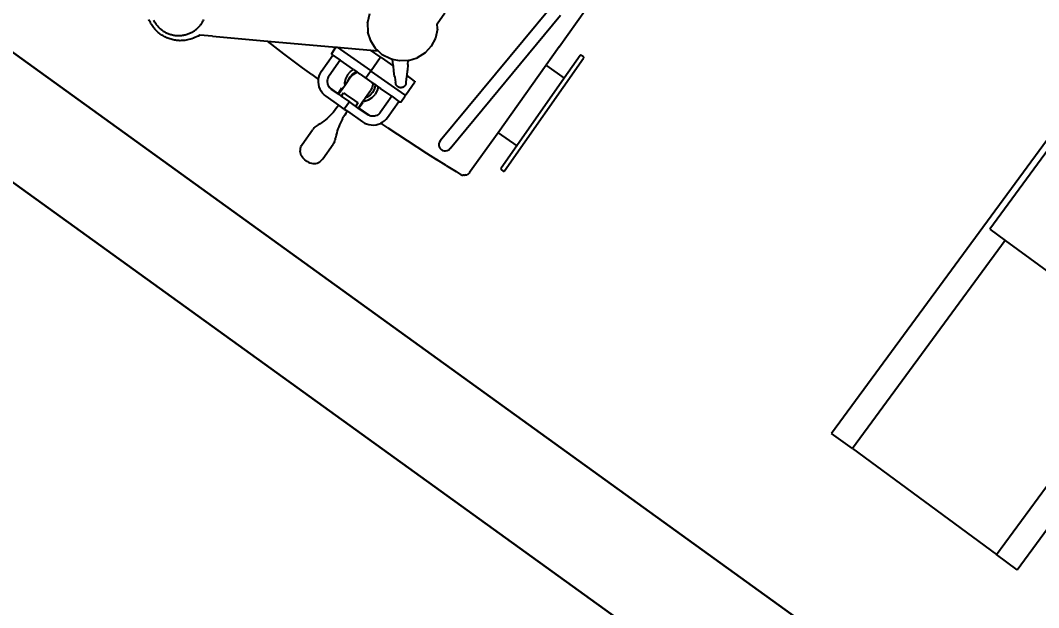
# Model space of a CAD drawing. Header units: metres. Extents: x 141303 to 146299, y 125960 to 127091.
# Drawn here: x 144903.629 to 144905.562, y 126078.254 to 126079.368 of the extents above; entities that cross this region are included whole.
import ezdxf

# ---------------------------------------------------------------- set-up
doc = ezdxf.new("R2010")
doc.units = ezdxf.units.M
doc.header["$MEASUREMENT"] = 0
for name, color, linetype in [('DIMENSION', 50, 'Continuous'), ('Edges', 7, 'Continuous'), ('FURNITURE', 6, 'Continuous')]:
    doc.layers.add(name, color=color, linetype=linetype)
doc.layers.add('NVMI_WALL', color=7, linetype='Continuous', lineweight=30)
doc.layers.get('0').off()
doc.styles.get("Standard").update_dxf_attribs({"font": 'arial.ttf'})
doc.dimstyles.get("Standard").update_dxf_attribs({"dimtxt": 0.18, "dimasz": 0.18, "dimexe": 0.18, "dimexo": 0.0625, "dimgap": 0.09, "dimtad": 0, "dimtih": 1, "dimtoh": 1, "dimdec": 4, "dimzin": 0, "dimdsep": 46, "dimtxsty": 'Standard', "dimcen": 0.09, "dimadec": 0, "dimazin": 0, "dimtfac": 1, "dimtdec": 4, "dimtofl": 0, "dimtmove": 0, "dimatfit": 3, "dimfxl": 1, "dimtolj": 1, "dimtzin": 0, "dimarcsym": 0})

# ---------------------------------------------------------------- blocks, each defined once
blk = doc.blocks.new('X-ray Table pl')
at = {"layer": 'Edges'}
for p, q in [((2829.5, 1436.6), (814.1, 1436.6)), ((814.1, 1385.5), (814.1, 1436.6)), ((1829.5, 1423.5), (1328.5, 1423.5)), ((1328.5, 1423.5), (1328.5, 1385.5)), ((1328.5, 1385.5), (814.1, 1385.5)), ((814.1, 1385.5), (814.1, 1029.5)), ((1328.5, 1385.5), (1328.5, 1029.5)), ((814.1, 1029.5), (1328.5, 1029.5)), ((814.1, 978.3), (814.1, 1029.5)), ((814.1, 978.3), (1529.5, 978.3))]:
    blk.add_line(p, q, dxfattribs=at)
blk = doc.blocks.new('Mobile C-Arm X-Ray Machine pl')
for p, q in [((2.7434, 2.8241), (2.7304, 2.8241)), ((2.7454, 2.8241), (2.7704, 2.8241)), ((2.7312, 2.7568), (2.7434, 2.7568)), ((2.7454, 2.7568), (2.7704, 2.7568))]:
    blk.add_line(p, q)
at = {"layer": 'Edges'}
for p, q in [((2.6449, 3.0626), (2.6346, 3.0804)), ((2.6346, 3.0804), (2.6346, 3.0804)), ((2.6346, 3.0804), (2.6346, 3.0804)), ((2.6449, 3.0626), (2.6888, 2.9865)), ((2.6881, 2.9719), (2.6888, 2.9865)), ((2.6888, 2.9865), (2.7438, 2.8913)), ((2.6873, 2.9534), (2.6881, 2.9719)), ((2.6867, 2.9349), (2.6873, 2.9534)), ((2.6861, 2.9165), (2.6867, 2.9349)), ((2.6857, 2.898), (2.6861, 2.9165)), ((2.6857, 2.898), (2.6854, 2.8848)), ((2.7305, 2.8909), (2.7304, 2.8906)), ((2.7307, 2.8911), (2.7305, 2.8909)), ((2.7309, 2.8912), (2.7307, 2.8911)), ((2.7311, 2.8913), (2.7309, 2.8912)), ((2.7314, 2.8914), (2.7311, 2.8913)), ((2.7314, 2.8914), (2.7434, 2.8914)), ((2.7434, 2.8914), (2.7436, 2.8913)), ((2.7436, 2.8913), (2.7438, 2.8913)), ((2.7438, 2.8913), (2.7444, 2.8903)), ((2.6743, 2.8739), (2.6764, 2.877)), ((2.6764, 2.877), (2.6789, 2.8799)), ((2.6789, 2.8799), (2.6817, 2.8824)), ((2.6817, 2.8824), (2.6849, 2.8845)), ((2.6849, 2.8845), (2.6854, 2.8848)), ((2.6854, 2.8848), (2.6883, 2.8862)), ((2.6854, 2.8848), (2.6854, 2.8847)), ((2.6883, 2.8862), (2.6919, 2.8874)), ((2.6919, 2.8874), (2.6956, 2.8881)), ((2.6956, 2.8881), (2.6991, 2.8884)), ((2.6991, 2.8884), (2.7304, 2.8884)), ((2.7304, 2.8906), (2.7304, 2.8904)), ((2.7304, 2.8884), (2.7304, 2.8904)), ((2.7304, 2.8884), (2.7304, 2.8743)), ((2.7436, 2.8901), (2.7434, 2.8901)), ((2.7444, 2.8901), (2.7439, 2.8901)), ((2.7444, 2.8903), (2.7444, 2.8901)), ((2.7444, 2.8903), (2.7714, 2.8435)), ((2.7444, 2.8901), (2.7444, 2.8901)), ((2.7444, 2.8901), (2.7444, 2.8251)), ((2.8176, 2.8781), (2.8048, 2.8728)), ((2.6704, 2.8596), (2.6706, 2.8632)), ((2.6704, 2.835), (2.6704, 2.8596)), ((2.6706, 2.8632), (2.6714, 2.8669)), ((2.6714, 2.8669), (2.6726, 2.8705)), ((2.6726, 2.8705), (2.6743, 2.8739)), ((2.6846, 2.8614), (2.6845, 2.8592)), ((2.6845, 2.8592), (2.6845, 2.8448)), ((2.685, 2.8633), (2.6846, 2.8614)), ((2.6849, 2.8448), (2.6851, 2.861)), ((2.6851, 2.8636), (2.685, 2.8633)), ((2.6856, 2.8651), (2.6851, 2.8636)), ((2.6851, 2.861), (2.6851, 2.8636)), ((2.6865, 2.8669), (2.6856, 2.8651)), ((2.6875, 2.8685), (2.6865, 2.8669)), ((2.6888, 2.8699), (2.6875, 2.8685)), ((2.6903, 2.8712), (2.6888, 2.8699)), ((2.6919, 2.8723), (2.6903, 2.8712)), ((2.6937, 2.8732), (2.6919, 2.8723)), ((2.6955, 2.8738), (2.6937, 2.8732)), ((2.6974, 2.8742), (2.6955, 2.8738)), ((2.6996, 2.8743), (2.6974, 2.8742)), ((2.7304, 2.8743), (2.6996, 2.8743)), ((2.7304, 2.8479), (2.7304, 2.8743)), ((2.7836, 2.852), (2.7925, 2.8636)), ((2.8041, 2.8725), (2.7925, 2.8636)), ((2.8041, 2.8725), (2.8048, 2.8728)), ((2.8047, 2.8729), (2.8048, 2.8728)), ((2.5733, 2.8414), (2.575, 2.8429)), ((2.575, 2.8429), (2.577, 2.8442)), ((2.577, 2.8442), (2.579, 2.8452)), ((2.579, 2.8452), (2.5812, 2.8459)), ((2.5812, 2.8459), (2.5835, 2.8464)), ((2.5835, 2.8464), (2.5858, 2.8465)), ((2.5858, 2.8465), (2.6144, 2.8465)), ((2.6164, 2.8465), (2.6144, 2.8465)), ((2.6184, 2.8462), (2.6164, 2.8465)), ((2.6204, 2.8458), (2.6184, 2.8462)), ((2.6223, 2.8452), (2.6204, 2.8458)), ((2.6241, 2.8444), (2.6223, 2.8452)), ((2.6259, 2.8435), (2.6241, 2.8444)), ((2.6291, 2.8421), (2.6259, 2.8435)), ((2.6323, 2.8409), (2.6291, 2.8421)), ((2.6845, 2.8448), (2.6845, 2.8398)), ((2.6845, 2.8448), (2.6849, 2.8448)), ((2.6849, 2.8448), (2.6859, 2.8448)), ((2.6859, 2.8464), (2.6859, 2.8448)), ((2.6859, 2.8464), (2.6959, 2.8464)), ((2.6959, 2.8448), (2.6859, 2.8448)), ((2.6959, 2.8464), (2.6959, 2.8448)), ((2.7012, 2.8448), (2.6959, 2.8448)), ((2.7046, 2.8474), (2.7012, 2.8448)), ((2.711, 2.8448), (2.7012, 2.8448)), ((2.711, 2.8501), (2.7046, 2.8474)), ((2.7179, 2.8511), (2.711, 2.8501)), ((2.711, 2.8448), (2.7122, 2.8453)), ((2.7112, 2.8448), (2.711, 2.8448)), ((2.7112, 2.8448), (2.7123, 2.8453)), ((2.7189, 2.8448), (2.7112, 2.8448)), ((2.7122, 2.8453), (2.7123, 2.8453)), ((2.7123, 2.8453), (2.7178, 2.8461)), ((2.7178, 2.8461), (2.7234, 2.8453)), ((2.718, 2.8511), (2.7179, 2.8511)), ((2.718, 2.8511), (2.7181, 2.8511)), ((2.7181, 2.8511), (2.725, 2.8501)), ((2.7189, 2.8448), (2.7238, 2.8442)), ((2.7234, 2.8453), (2.7287, 2.8431)), ((2.7238, 2.8442), (2.7284, 2.8423)), ((2.725, 2.8501), (2.7304, 2.8479)), ((2.7284, 2.8423), (2.7304, 2.8407)), ((2.7287, 2.8431), (2.7304, 2.8418)), ((2.7304, 2.8479), (2.7304, 2.8418)), ((2.7714, 2.8435), (2.7773, 2.8332)), ((2.7714, 2.8251), (2.7714, 2.8435)), ((2.778, 2.8385), (2.7836, 2.852)), ((2.5681, 2.8289), (2.5683, 2.8312)), ((2.5681, 2.8265), (2.5681, 2.8289)), ((2.5681, 2.8265), (2.5681, 2.8242)), ((2.5683, 2.8312), (2.5687, 2.8334)), ((2.5687, 2.8334), (2.5695, 2.8356)), ((2.5695, 2.8356), (2.5705, 2.8377)), ((2.5705, 2.8377), (2.5718, 2.8396)), ((2.5718, 2.8396), (2.5733, 2.8414)), ((2.6356, 2.8398), (2.6323, 2.8409)), ((2.6389, 2.8388), (2.6356, 2.8398)), ((2.6423, 2.8379), (2.6389, 2.8388)), ((2.6456, 2.8372), (2.6423, 2.8379)), ((2.649, 2.8365), (2.6456, 2.8372)), ((2.6524, 2.836), (2.649, 2.8365)), ((2.6559, 2.8356), (2.6524, 2.836)), ((2.6593, 2.8353), (2.6559, 2.8356)), ((2.6628, 2.8351), (2.6593, 2.8353)), ((2.6662, 2.835), (2.6628, 2.8351)), ((2.6704, 2.835), (2.6662, 2.835)), ((2.6704, 2.8241), (2.6704, 2.835)), ((2.6845, 2.8398), (2.6845, 2.8241)), ((2.6849, 2.8398), (2.6845, 2.8398)), ((2.6859, 2.8398), (2.6849, 2.8398)), ((2.6859, 2.8398), (2.6909, 2.8398)), ((2.6909, 2.8398), (2.6909, 2.8347)), ((2.6909, 2.8347), (2.6909, 2.8184)), ((2.7304, 2.8413), (2.7304, 2.8418)), ((2.7304, 2.8418), (2.7304, 2.8418)), ((2.7304, 2.8407), (2.7304, 2.8413)), ((2.7304, 2.8355), (2.7304, 2.8407)), ((2.7304, 2.8407), (2.7304, 2.8407)), ((2.7304, 2.8355), (2.7304, 2.8126)), ((2.7761, 2.8241), (2.7773, 2.8332)), ((2.7773, 2.8332), (2.778, 2.8385)), ((2.5681, 2.8242), (2.5683, 2.8219)), ((2.5683, 2.8219), (2.5687, 2.8196)), ((2.5687, 2.8196), (2.5695, 2.8174)), ((2.5695, 2.8174), (2.5705, 2.8154)), ((2.5705, 2.8154), (2.5718, 2.8135)), ((2.5718, 2.8135), (2.5733, 2.8117)), ((2.5733, 2.8117), (2.575, 2.8102)), ((2.575, 2.8102), (2.577, 2.8089)), ((2.6291, 2.8109), (2.6259, 2.8096)), ((2.6323, 2.8122), (2.6291, 2.8109)), ((2.6356, 2.8133), (2.6323, 2.8122)), ((2.6389, 2.8143), (2.6356, 2.8133)), ((2.6423, 2.8151), (2.6389, 2.8143)), ((2.6456, 2.8159), (2.6423, 2.8151)), ((2.649, 2.8166), (2.6456, 2.8159)), ((2.6524, 2.8171), (2.649, 2.8166)), ((2.6559, 2.8175), (2.6524, 2.8171)), ((2.6559, 2.8175), (2.6593, 2.8178)), ((2.6628, 2.818), (2.6593, 2.8178)), ((2.6662, 2.818), (2.6628, 2.818)), ((2.6704, 2.818), (2.6662, 2.818)), ((2.6704, 2.8241), (2.6704, 2.818)), ((2.6845, 2.8241), (2.6704, 2.8241)), ((2.6704, 2.818), (2.6704, 2.7885)), ((2.6845, 2.8118), (2.6845, 2.8241)), ((2.6849, 2.8118), (2.6845, 2.8118)), ((2.6845, 2.8068), (2.6845, 2.8118)), ((2.6859, 2.8118), (2.6849, 2.8118)), ((2.6909, 2.8118), (2.6859, 2.8118)), ((2.6909, 2.8184), (2.6909, 2.8118)), ((2.7304, 2.8109), (2.7284, 2.8094)), ((2.7304, 2.8126), (2.7304, 2.8109)), ((2.7304, 2.8109), (2.7304, 2.8109)), ((2.7304, 2.8109), (2.7304, 2.8069)), ((2.7436, 2.824), (2.7434, 2.8241)), ((2.7436, 2.8241), (2.7434, 2.8241)), ((2.7439, 2.8242), (2.7436, 2.8241)), ((2.7439, 2.8239), (2.7436, 2.824)), ((2.7441, 2.8244), (2.7439, 2.8242)), ((2.7441, 2.8238), (2.7439, 2.8239)), ((2.7442, 2.8246), (2.7441, 2.8244)), ((2.7442, 2.8236), (2.7441, 2.8238)), ((2.7443, 2.8248), (2.7442, 2.8246)), ((2.7443, 2.8233), (2.7442, 2.8236)), ((2.7444, 2.8251), (2.7443, 2.8248)), ((2.7444, 2.8231), (2.7443, 2.8233)), ((2.7444, 2.8251), (2.7444, 2.8248)), ((2.7444, 2.8248), (2.7445, 2.8246)), ((2.7444, 2.8233), (2.7445, 2.8236)), ((2.7444, 2.8231), (2.7444, 2.8233)), ((2.7444, 2.7578), (2.7444, 2.8231)), ((2.7445, 2.8246), (2.7447, 2.8244)), ((2.7445, 2.8236), (2.7447, 2.8238)), ((2.7447, 2.8244), (2.7449, 2.8242)), ((2.7447, 2.8238), (2.7449, 2.8239)), ((2.7449, 2.8242), (2.7451, 2.8241)), ((2.7449, 2.8239), (2.7451, 2.824)), ((2.7451, 2.824), (2.7454, 2.8241)), ((2.7451, 2.8241), (2.7454, 2.8241)), ((2.7706, 2.824), (2.7704, 2.8241)), ((2.7706, 2.8241), (2.7704, 2.8241)), ((2.7709, 2.8242), (2.7706, 2.8241)), ((2.7709, 2.8239), (2.7706, 2.824)), ((2.7711, 2.8244), (2.7709, 2.8242)), ((2.7711, 2.8238), (2.7709, 2.8239)), ((2.7712, 2.8246), (2.7711, 2.8244)), ((2.7712, 2.8236), (2.7711, 2.8238)), ((2.7713, 2.8248), (2.7712, 2.8246)), ((2.7713, 2.8233), (2.7712, 2.8236)), ((2.7714, 2.8251), (2.7713, 2.8248)), ((2.7714, 2.8231), (2.7713, 2.8233)), ((2.7714, 2.8231), (2.7714, 2.7993)), ((2.778, 2.8096), (2.7761, 2.8241)), ((2.577, 2.8089), (2.579, 2.8079)), ((2.579, 2.8079), (2.5812, 2.8071)), ((2.5812, 2.8071), (2.5835, 2.8067)), ((2.5835, 2.8067), (2.5858, 2.8065)), ((2.5858, 2.8065), (2.6144, 2.8065)), ((2.6164, 2.8066), (2.6144, 2.8065)), ((2.6184, 2.8069), (2.6164, 2.8066)), ((2.6184, 2.8069), (2.6204, 2.8073)), ((2.6223, 2.8079), (2.6204, 2.8073)), ((2.6223, 2.8079), (2.6241, 2.8087)), ((2.6241, 2.8087), (2.6259, 2.8096)), ((2.6845, 2.7889), (2.6845, 2.8068)), ((2.6845, 2.8068), (2.6849, 2.8068)), ((2.6849, 2.8068), (2.6849, 2.8056)), ((2.6849, 2.8068), (2.6859, 2.8068)), ((2.6849, 2.8056), (2.6851, 2.7871)), ((2.6859, 2.8068), (2.6859, 2.8058)), ((2.6859, 2.8068), (2.6959, 2.8068)), ((2.6859, 2.8058), (2.6959, 2.8058)), ((2.6959, 2.8068), (2.6959, 2.8058)), ((2.6959, 2.8068), (2.6977, 2.8068)), ((2.6977, 2.8068), (2.6991, 2.805)), ((2.6977, 2.8068), (2.7046, 2.8068)), ((2.6991, 2.805), (2.7046, 2.8007)), ((2.7069, 2.805), (2.7046, 2.8068)), ((2.7046, 2.8068), (2.7047, 2.8068)), ((2.7046, 2.8007), (2.711, 2.798)), ((2.7071, 2.805), (2.7047, 2.8068)), ((2.7047, 2.8068), (2.7189, 2.8068)), ((2.7122, 2.8028), (2.7069, 2.805)), ((2.7123, 2.8028), (2.7071, 2.805)), ((2.711, 2.798), (2.7179, 2.7971)), ((2.7123, 2.8028), (2.7122, 2.8028)), ((2.7178, 2.8021), (2.7123, 2.8028)), ((2.7234, 2.8028), (2.7178, 2.8021)), ((2.718, 2.7971), (2.7179, 2.7971)), ((2.7181, 2.7971), (2.718, 2.7971)), ((2.725, 2.798), (2.7181, 2.7971)), ((2.7238, 2.8075), (2.7189, 2.8068)), ((2.7287, 2.805), (2.7234, 2.8028)), ((2.7284, 2.8094), (2.7238, 2.8075)), ((2.7304, 2.8002), (2.725, 2.798)), ((2.7304, 2.8063), (2.7287, 2.805)), ((2.7304, 2.8069), (2.7304, 2.8064)), ((2.7304, 2.8064), (2.7304, 2.8063)), ((2.7304, 2.8063), (2.7304, 2.8012)), ((2.7304, 2.8012), (2.7304, 2.8002)), ((2.7304, 2.8002), (2.7304, 2.7955)), ((2.7304, 2.7738), (2.7304, 2.7955)), ((2.7589, 2.7881), (2.7659, 2.7944)), ((2.7659, 2.7944), (2.7714, 2.7993)), ((2.7714, 2.7993), (2.773, 2.8008)), ((2.773, 2.8008), (2.7794, 2.8063)), ((2.7794, 2.8063), (2.778, 2.8096)), ((2.7836, 2.7961), (2.7794, 2.8063)), ((2.7922, 2.7849), (2.7836, 2.7961)), ((2.6704, 2.7885), (2.6706, 2.7849)), ((2.6706, 2.7849), (2.6714, 2.7812)), ((2.6714, 2.7812), (2.6726, 2.7776)), ((2.6726, 2.7776), (2.6743, 2.7742)), ((2.6846, 2.7868), (2.6845, 2.7889)), ((2.685, 2.7849), (2.6846, 2.7868)), ((2.6851, 2.7845), (2.685, 2.7849)), ((2.6851, 2.7871), (2.6851, 2.7845)), ((2.6856, 2.783), (2.6851, 2.7845)), ((2.6865, 2.7813), (2.6856, 2.783)), ((2.6875, 2.7797), (2.6865, 2.7813)), ((2.6888, 2.7782), (2.6875, 2.7797)), ((2.6903, 2.7769), (2.6888, 2.7782)), ((2.7503, 2.78), (2.752, 2.7816)), ((2.7521, 2.7816), (2.752, 2.7816)), ((2.7581, 2.7873), (2.7521, 2.7816)), ((2.7589, 2.7881), (2.7581, 2.7873)), ((2.7589, 2.788), (2.7589, 2.788)), ((2.7869, 2.7817), (2.7787, 2.7769)), ((2.7869, 2.7817), (2.7922, 2.7849)), ((2.7925, 2.7845), (2.7922, 2.7849)), ((2.7925, 2.7845), (2.8041, 2.7756)), ((2.8607, 2.776), (2.8666, 2.7805)), ((2.8666, 2.7805), (2.888, 2.7805)), ((2.6743, 2.7742), (2.6764, 2.7711)), ((2.6764, 2.7711), (2.6789, 2.7682)), ((2.6789, 2.7682), (2.6817, 2.7657)), ((2.6817, 2.7657), (2.6849, 2.7636)), ((2.6849, 2.7636), (2.6854, 2.7634)), ((2.6854, 2.7634), (2.6854, 2.7635)), ((2.6857, 2.7501), (2.6854, 2.7634)), ((2.6854, 2.7634), (2.6883, 2.762)), ((2.6883, 2.762), (2.6919, 2.7607)), ((2.6919, 2.7758), (2.6903, 2.7769)), ((2.6937, 2.775), (2.6919, 2.7758)), ((2.6955, 2.7743), (2.6937, 2.775)), ((2.6974, 2.774), (2.6955, 2.7743)), ((2.6996, 2.7738), (2.6974, 2.774)), ((2.7304, 2.7738), (2.6996, 2.7738)), ((2.7304, 2.7738), (2.7304, 2.7598)), ((2.7601, 2.7665), (2.7621, 2.7676)), ((2.7621, 2.7676), (2.7622, 2.7677)), ((2.7621, 2.7677), (2.7621, 2.7676)), ((2.7622, 2.7677), (2.7704, 2.7722)), ((2.7703, 2.7722), (2.7704, 2.7722)), ((2.7706, 2.7723), (2.7704, 2.7722)), ((2.7706, 2.7723), (2.7714, 2.7727)), ((2.7714, 2.7727), (2.7787, 2.7769)), ((2.7714, 2.7578), (2.7714, 2.7727)), ((2.8176, 2.77), (2.8041, 2.7756)), ((2.8321, 2.7681), (2.8176, 2.77)), ((2.8465, 2.77), (2.8321, 2.7681)), ((2.86, 2.7756), (2.8465, 2.77)), ((2.86, 2.7756), (2.8607, 2.776)), ((2.6857, 2.7501), (2.6861, 2.7317)), ((2.6919, 2.7607), (2.6956, 2.76)), ((2.6956, 2.76), (2.6991, 2.7598)), ((2.6991, 2.7598), (2.7304, 2.7598)), ((2.7304, 2.7598), (2.7304, 2.7578)), ((2.7304, 2.7575), (2.7304, 2.7578)), ((2.7305, 2.7573), (2.7304, 2.7575)), ((2.7307, 2.7571), (2.7305, 2.7573)), ((2.7309, 2.7569), (2.7307, 2.7571)), ((2.7311, 2.7568), (2.7309, 2.7569)), ((2.7314, 2.7568), (2.7311, 2.7568)), ((2.7434, 2.7568), (2.7436, 2.7568)), ((2.7436, 2.7568), (2.7439, 2.7569)), ((2.7439, 2.7569), (2.7441, 2.7571)), ((2.7442, 2.7573), (2.7441, 2.7571)), ((2.7442, 2.7573), (2.7443, 2.7575)), ((2.7444, 2.7578), (2.7443, 2.7575)), ((2.7444, 2.7575), (2.7444, 2.7578)), ((2.7444, 2.7575), (2.7445, 2.7573)), ((2.7447, 2.7571), (2.7445, 2.7573)), ((2.7449, 2.7569), (2.7447, 2.7571)), ((2.7449, 2.7569), (2.7451, 2.7568)), ((2.7454, 2.7568), (2.7451, 2.7568)), ((2.7706, 2.7568), (2.7704, 2.7568)), ((2.7709, 2.7569), (2.7706, 2.7568)), ((2.7711, 2.7571), (2.7709, 2.7569)), ((2.7712, 2.7573), (2.7711, 2.7571)), ((2.7713, 2.7575), (2.7712, 2.7573)), ((2.7714, 2.7578), (2.7713, 2.7575)), ((2.6861, 2.7317), (2.6867, 2.7132)), ((2.6867, 2.7132), (2.6873, 2.6947)), ((2.6873, 2.6947), (2.6881, 2.6763)), ((2.6881, 2.6763), (2.689, 2.6578)), ((2.708, 2.6655), (2.7068, 2.6632)), ((2.7097, 2.6675), (2.708, 2.6655)), ((2.7119, 2.6689), (2.7097, 2.6675)), ((2.7144, 2.6697), (2.7119, 2.6689)), ((2.717, 2.6698), (2.7144, 2.6697)), ((2.7172, 2.6698), (2.717, 2.6698)), ((2.7177, 2.6697), (2.7172, 2.6698)), ((2.7172, 2.6698), (2.9924, 2.6477)), ((2.7195, 2.6693), (2.7185, 2.6695)), ((2.6899, 2.6393), (2.689, 2.6578)), ((2.7068, 2.6632), (2.7062, 2.6607)), ((2.7062, 2.6607), (2.7063, 2.6581)), ((2.7063, 2.6581), (2.7072, 2.6556)), ((2.7072, 2.6556), (2.7086, 2.6534)), ((2.7086, 2.6534), (2.7105, 2.6516)), ((2.7105, 2.6516), (2.7128, 2.6504)), ((2.7128, 2.6504), (2.7154, 2.6499)), ((2.7154, 2.6499), (2.7154, 2.6499)), ((2.7155, 2.6499), (2.7154, 2.6499)), ((2.7156, 2.6499), (2.7155, 2.6499)), ((2.7157, 2.6499), (2.7156, 2.6499)), ((2.7157, 2.6499), (2.7159, 2.6499)), ((2.7159, 2.6499), (2.7157, 2.6499)), ((2.7159, 2.6499), (2.9908, 2.6277)), ((2.7162, 2.6499), (2.7165, 2.65)), ((2.7179, 2.65), (2.718, 2.65)), ((2.6899, 2.6393), (2.691, 2.6209)), ((2.691, 2.6209), (2.6915, 2.6126)), ((2.6917, 2.6113), (2.6915, 2.6126)), ((2.6917, 2.6113), (2.692, 2.6099)), ((2.692, 2.6099), (2.6925, 2.6087)), ((2.6932, 2.6075), (2.6925, 2.6087)), ((2.6932, 2.6075), (2.694, 2.6063)), ((2.6949, 2.6053), (2.694, 2.6063)), ((2.696, 2.6045), (2.6949, 2.6053)), ((2.696, 2.6045), (2.6971, 2.6037)), ((2.6984, 2.6031), (2.6971, 2.6037)), ((2.6984, 2.6031), (2.6997, 2.6027)), ((2.701, 2.6024), (2.6997, 2.6027)), ((2.7024, 2.6023), (2.701, 2.6024)), ((2.7803, 2.6016), (2.7024, 2.6023)), ((2.7803, 2.6016), (2.7803, 2.5652)), ((2.9484, 2.6001), (2.7803, 2.6016)), ((2.9123, 2.5991), (2.9123, 2.5652)), ((2.9484, 2.6001), (3.0857, 2.6)), ((2.7353, 2.5644), (2.7351, 2.5641)), ((2.7351, 2.5641), (2.7351, 2.5637)), ((2.7351, 2.5637), (2.7351, 2.5597)), ((2.7351, 2.5597), (2.7351, 2.5593)), ((2.7351, 2.5593), (2.7353, 2.5589)), ((2.7355, 2.5648), (2.7353, 2.5644)), ((2.7353, 2.5589), (2.7355, 2.5586)), ((2.7358, 2.565), (2.7355, 2.5648)), ((2.7355, 2.5586), (2.7358, 2.5584)), ((2.7362, 2.5651), (2.7358, 2.565)), ((2.7358, 2.5584), (2.7362, 2.5583)), ((2.7366, 2.5652), (2.7362, 2.5651)), ((2.7362, 2.5583), (2.7366, 2.5582)), ((2.7803, 2.5652), (2.7366, 2.5652)), ((2.7366, 2.5582), (2.9561, 2.5582)), ((2.9123, 2.5652), (2.7803, 2.5652)), ((2.9561, 2.5652), (2.9123, 2.5652)), ((2.9565, 2.5651), (2.9561, 2.5652)), ((2.9561, 2.5582), (2.9565, 2.5583)), ((2.9569, 2.565), (2.9565, 2.5651)), ((2.9565, 2.5583), (2.9569, 2.5584)), ((2.9572, 2.5648), (2.9569, 2.565)), ((2.9569, 2.5584), (2.9572, 2.5586)), ((2.9574, 2.5644), (2.9572, 2.5648)), ((2.9572, 2.5586), (2.9574, 2.5589)), ((2.9576, 2.5641), (2.9574, 2.5644)), ((2.9574, 2.5589), (2.9576, 2.5593)), ((2.9576, 2.5637), (2.9576, 2.5641)), ((2.9576, 2.5637), (2.9576, 2.5597)), ((2.9576, 2.5593), (2.9576, 2.5597))]:
    blk.add_line(p, q, dxfattribs=at)
for points in [[(2.6346, 3.0804), (2.6319, 3.0816), (2.6293, 3.083), (2.6269, 3.0844), (2.6247, 3.0858), (2.6225, 3.0874), (2.6206, 3.0889), (2.6187, 3.0905), (2.617, 3.0921), (2.6154, 3.0936), (2.614, 3.0951), (2.6126, 3.0966), (2.6114, 3.0982), (2.6103, 3.0997), (2.6092, 3.1012), (2.6082, 3.1027), (2.6073, 3.1043), (2.6064, 3.1058), (2.6056, 3.1075), (2.6048, 3.1091), (2.6041, 3.1107), (2.6034, 3.1124), (2.6028, 3.1141), (2.6022, 3.1159), (2.6017, 3.1176), (2.6013, 3.1193), (2.6009, 3.1211), (2.6006, 3.1229), (2.6003, 3.1247), (2.6001, 3.1265), (2.6, 3.1283), (2.5999, 3.1301), (2.5998, 3.1319), (2.5999, 3.1337), (2.6, 3.1355), (2.6001, 3.1373), (2.6003, 3.1391), (2.6006, 3.1409), (2.6009, 3.1427), (2.6013, 3.1445), (2.6017, 3.1462), (2.6022, 3.148), (2.6028, 3.1497), (2.6034, 3.1514), (2.6041, 3.1531), (2.6048, 3.1547), (2.6056, 3.1564), (2.6064, 3.158), (2.6073, 3.1596), (2.6082, 3.1611)], [(2.6118, 3.1545), (2.6111, 3.1532), (2.6105, 3.1519), (2.6099, 3.1505), (2.6094, 3.1492), (2.6089, 3.1478), (2.6084, 3.1464), (2.608, 3.145), (2.6077, 3.1436), (2.6073, 3.1421), (2.6071, 3.1407), (2.6069, 3.1392), (2.6067, 3.1378), (2.6066, 3.1363), (2.6065, 3.1349), (2.6065, 3.1334), (2.6065, 3.1319), (2.6066, 3.1305), (2.6067, 3.129), (2.6069, 3.1276), (2.6071, 3.1261), (2.6073, 3.1247), (2.6077, 3.1233), (2.608, 3.1218), (2.6084, 3.1204), (2.6089, 3.119), (2.6094, 3.1177), (2.6099, 3.1163), (2.6105, 3.115), (2.6111, 3.1136), (2.6118, 3.1123), (2.6125, 3.1111), (2.6132, 3.1098), (2.614, 3.1086), (2.6149, 3.1074), (2.6157, 3.1062), (2.6166, 3.105), (2.6176, 3.1039), (2.6186, 3.1028), (2.6196, 3.1018), (2.6206, 3.1008), (2.6217, 3.0998), (2.6228, 3.0988), (2.624, 3.0979), (2.6252, 3.0971), (2.6264, 3.0962), (2.6276, 3.0954), (2.6288, 3.0947), (2.6301, 3.094), (2.6314, 3.0933), (2.6327, 3.0927), (2.6341, 3.0921), (2.6354, 3.0916), (2.6368, 3.0911), (2.6382, 3.0906), (2.6396, 3.0902), (2.641, 3.0899), (2.6425, 3.0896), (2.6439, 3.0893), (2.6454, 3.0891), (2.6468, 3.0889), (2.6483, 3.0888), (2.6497, 3.0887), (2.6512, 3.0887), (2.6527, 3.0887), (2.6541, 3.0888), (2.6556, 3.0889), (2.657, 3.0891), (2.6585, 3.0893)], [(2.7601, 2.7665), (2.7594, 2.7664), (2.7587, 2.7662), (2.7581, 2.7662), (2.7575, 2.7661), (2.7571, 2.7661), (2.7566, 2.7661), (2.7563, 2.7661), (2.7559, 2.7662), (2.7556, 2.7662), (2.7552, 2.7663), (2.7549, 2.7663), (2.7546, 2.7664), (2.7544, 2.7665), (2.7541, 2.7666), (2.7538, 2.7667), (2.7536, 2.7668), (2.7533, 2.7669), (2.7531, 2.767), (2.7528, 2.7672), (2.7526, 2.7673), (2.7524, 2.7675), (2.7521, 2.7676), (2.7519, 2.7678), (2.7517, 2.768), (2.7515, 2.7681), (2.7513, 2.7683), (2.7511, 2.7685), (2.7509, 2.7687), (2.7507, 2.7689), (2.7505, 2.7691), (2.7503, 2.7694), (2.7501, 2.7696), (2.75, 2.7698), (2.7498, 2.77), (2.7497, 2.7703), (2.7495, 2.7705), (2.7494, 2.7708), (2.7493, 2.771), (2.7492, 2.7713), (2.7491, 2.7715), (2.749, 2.7718), (2.7489, 2.7721), (2.7488, 2.7723), (2.7488, 2.7726), (2.7487, 2.7729), (2.7486, 2.7732), (2.7486, 2.7734), (2.7486, 2.7737), (2.7485, 2.774), (2.7485, 2.7743), (2.7485, 2.7745), (2.7485, 2.7748), (2.7485, 2.7751), (2.7486, 2.7755), (2.7486, 2.7758), (2.7487, 2.7761), (2.7487, 2.7765), (2.7488, 2.7768), (2.749, 2.7772), (2.7491, 2.7777), (2.7493, 2.7782), (2.7496, 2.7787), (2.7499, 2.7793), (2.7503, 2.78)]]:
    blk.add_lwpolyline(points, dxfattribs=at)
blk = doc.blocks.new('*D95')
at = {"layer": 'Defpoints', "color": 0, "transparency": 16777216}
for p in [(144918.8479, 126093.7243), (144920.8162, 126092.3056), (144901.8894, 126070.1962)]:
    blk.add_point(p, dxfattribs=at)
at = {"layer": 'DIMENSION', "color": 0, "lineweight": -2, "transparency": 16777216}
for p, q in [((144918.8986, 126093.6878), (144920.9622, 126092.2004)), ((144920.7109, 126092.1596), (144912.468, 126080.7235)), ((144903.9629, 126068.9236), (144912.2058, 126080.3597)), ((144901.9401, 126070.1597), (144904.0037, 126068.6723))]:
    blk.add_line(p, q, dxfattribs=at)
at = {"layer": 'DIMENSION', "color": 0, "transparency": 16777216}
for points in [[(144920.6866, 126092.1772), (144920.7352, 126092.1421), (144920.8162, 126092.3056)], [(144903.9386, 126068.9411), (144903.9873, 126068.906), (144903.8577, 126068.7776)]]:
    blk.add_solid(points, dxfattribs=at)
at = {"layer": 'DIMENSION', "color": 0, "transparency": 16777216, "insert": (144912.3369, 126080.5416), "char_height": 0.18, "attachment_point": 5}
blk.add_mtext('\\A1;29.0028', dxfattribs=at)

msp = doc.modelspace()

# ---------------------------------------------------------------- linework, layer by layer
at = {"layer": 'NVMI_WALL'}
for p, q in [((144906.63881, 126077.12755), (144902.58263, 126080.05115)), ((144906.52187, 126076.9653), (144902.46569, 126079.8889))]:
    msp.add_line(p, q, dxfattribs=at)

# ---------------------------------------------------------------- block references
at = {"layer": 'FURNITURE'}
for name, p, xscale, yscale, zscale, rotation in [('Mobile C-Arm X-Ray Machine pl', (144905.17183, 126074.66809), 1.190213132251739, 1.190213132251739, 1.190213132251739, 54.9676855275574), ('X-ray Table pl', (144905.81386, 126077.14864), 0.000953198610244418, 0.000953198610244418, 0.000953198610244418, 53.71713307338759)]:
    msp.add_blockref(name, p, dxfattribs=dict(at, xscale=xscale, yscale=yscale, zscale=zscale, rotation=rotation))

# ---------------------------------------------------------------- dimensions: what is measured, and where the dimension line sits
at = {"layer": 'DIMENSION'}
dim = msp.add_aligned_dim(p1=(144901.88941, 126070.19623), p2=(144918.8479, 126093.72431), distance=-2.42625, dimstyle='Standard', dxfattribs=at)
dim.commit()
dim.dimension.update_dxf_attribs({"geometry": '*D95', "text_midpoint": (144912.33692, 126080.5416)})

doc.saveas('drawing.dxf')
